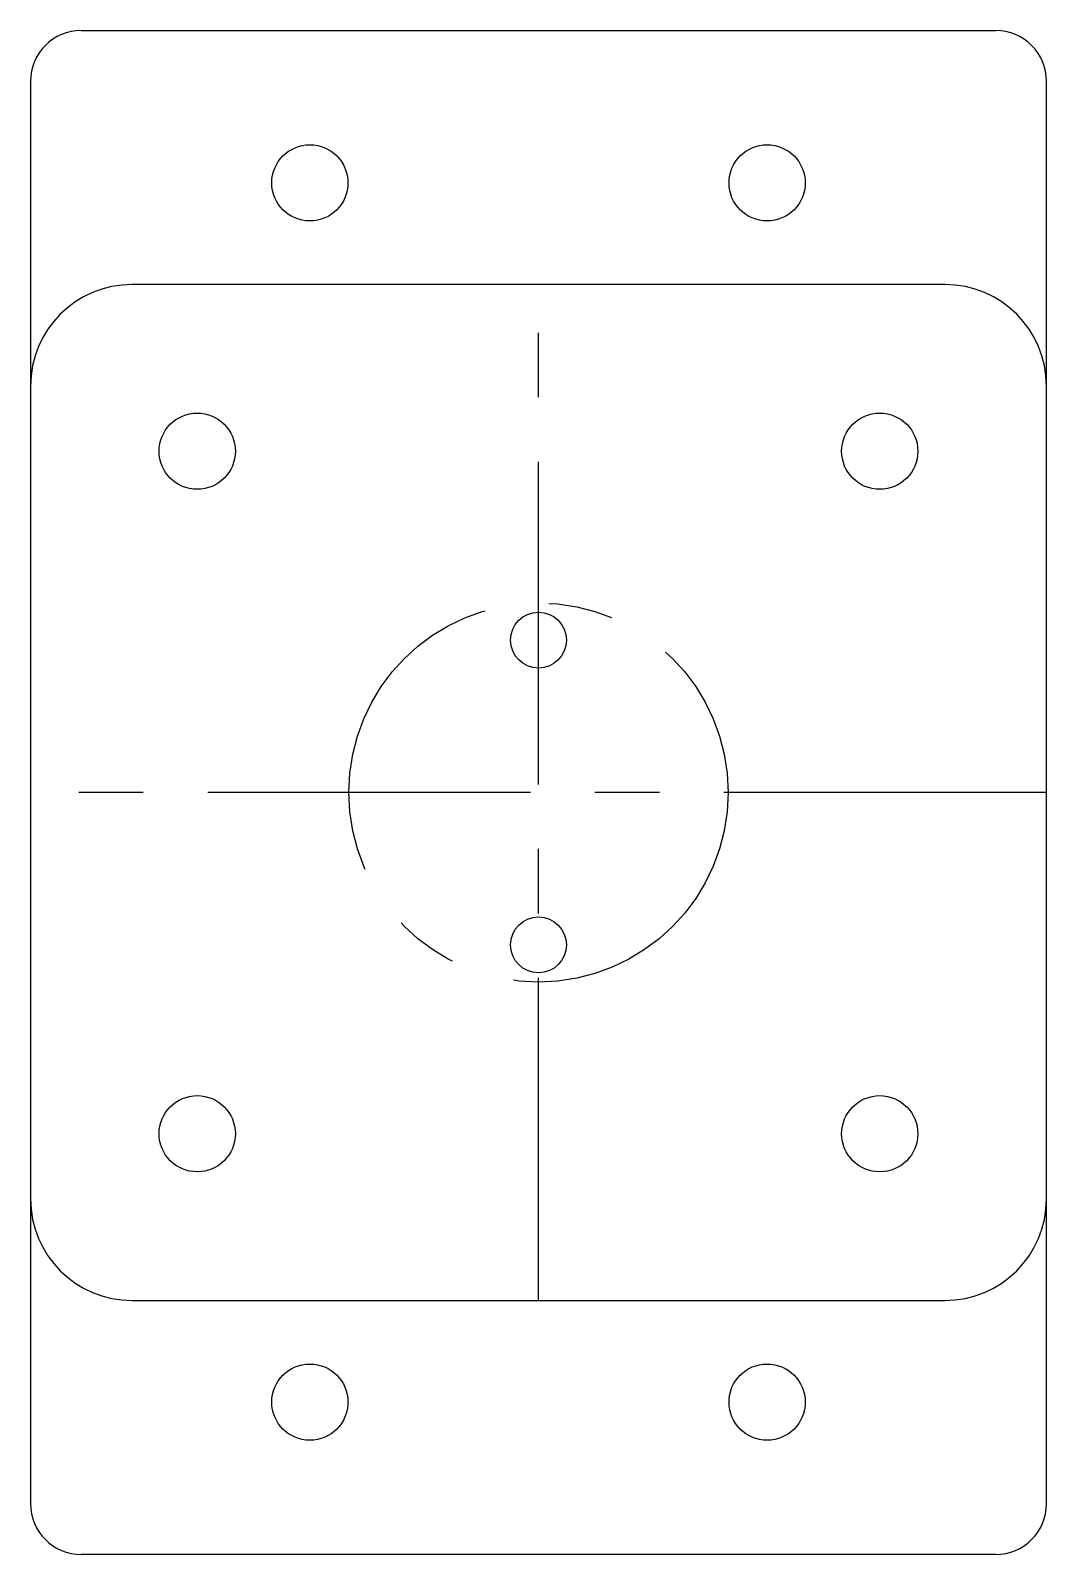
# Model space of a CAD drawing. Header units: millimetres. Extents: x -65.1 to -25.1, y -23.1 to 36.9.
import ezdxf

# ---------------------------------------------------------------- set-up
doc = ezdxf.new("R2010")
doc.units = ezdxf.units.MM
doc.linetypes.add('CENTERX2', pattern=[20.32, 12.7, -2.54, 2.54, -2.54])

msp = doc.modelspace()

# ---------------------------------------------------------------- linework, layer by layer
at = {"color": 7, "linetype": 'Continuous', "lineweight": 25}
for p, q in [((-63.063, 36.936), (-27.063, 36.936)), ((-65.063, 34.936), (-65.063, -21.064)), ((-25.063, -21.064), (-25.063, 34.936)), ((-29.063, 26.936), (-61.063, 26.936)), ((-61.063, -13.064), (-29.063, -13.064)), ((-27.063, -23.064), (-63.063, -23.064))]:
    msp.add_line(p, q, dxfattribs=at)
at = {"color": 7, "linetype": 'CENTERX2'}
for p, q in [((-45.063, -13.064), (-45.063, 26.936)), ((-25.063, 6.936), (-65.063, 6.936))]:
    msp.add_line(p, q, dxfattribs=at)
at = {"color": 7, "linetype": 'Continuous', "lineweight": 25}
for centre, radius in [((-54.063, 30.936), 1.5), ((-36.063, 30.936), 1.5), ((-58.498, 20.371), 1.5), ((-31.628, 20.371), 1.5), ((-45.063, 12.936), 1.1), ((-45.063, 0.936), 1.1), ((-58.498, -6.499), 1.5), ((-31.628, -6.499), 1.5), ((-54.063, -17.064), 1.5), ((-36.063, -17.064), 1.5)]:
    msp.add_circle(centre, radius, dxfattribs=at)
at = {"color": 7, "linetype": 'CENTERX2'}
msp.add_circle((-45.063, 6.936), 7.462, dxfattribs=at)
at = {"color": 7, "linetype": 'Continuous', "lineweight": 25}
for centre, radius, start, end in [((-63.063, 34.936), 2, 90, 180), ((-27.063, 34.936), 2, 0, 90), ((-61.063, 22.936), 4, 90, 180), ((-29.063, 22.936), 4, 0, 90), ((-61.063, -9.064), 4, 180, 270), ((-29.063, -9.064), 4, 270, 0), ((-63.063, -21.064), 2, 180, 270), ((-27.063, -21.064), 2, 270, 0)]:
    msp.add_arc(centre, radius, start, end, dxfattribs=at)

doc.saveas('drawing.dxf')
